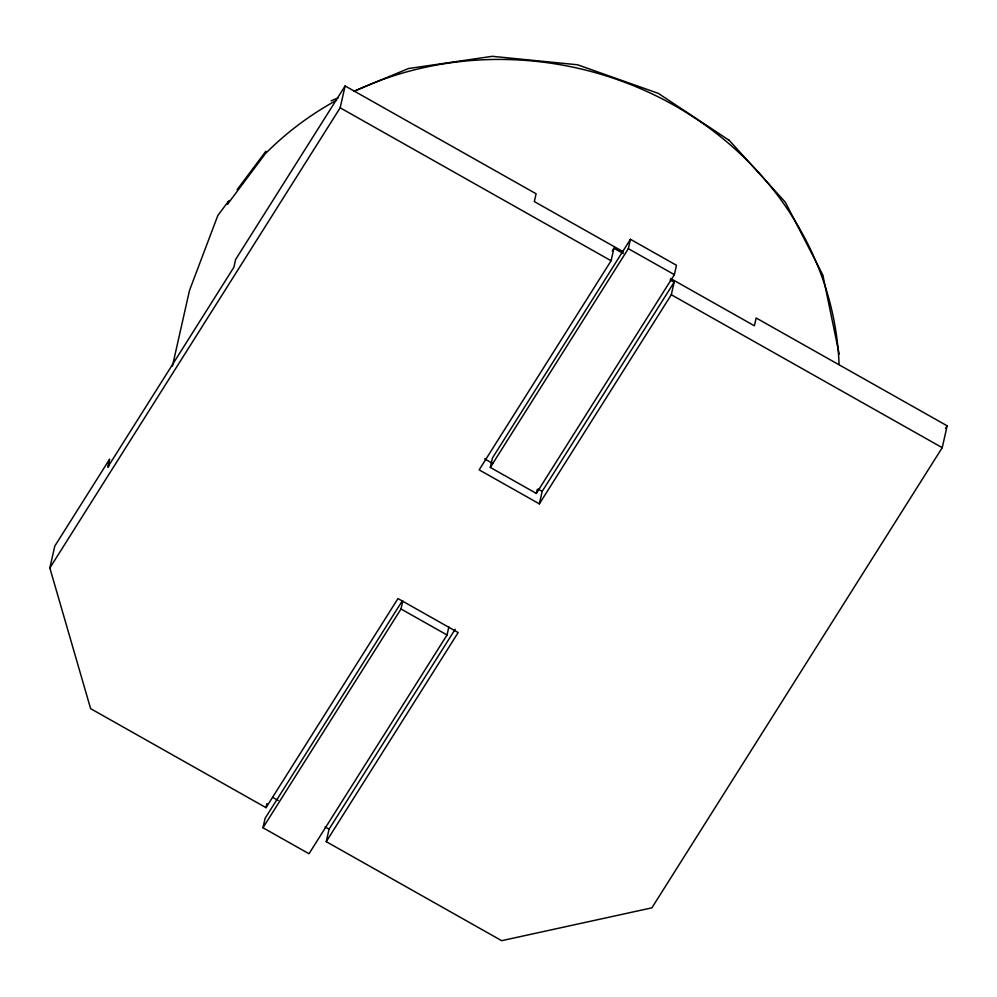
<?xml version="1.0" encoding="UTF-8"?>
<svg xmlns="http://www.w3.org/2000/svg" width="997" height="997" viewBox="0 0 997 997"><rect width="100%" height="100%" fill="white"/><g stroke="black" fill="none" stroke-linecap="round" stroke-linejoin="round"><path stroke-width="1.5" d="M108.461 466.908L109.508 459.368L54.773 546.119L49.85 567.991L90.615 708.643L266.037 807.67L397.977 598.561L458.171 632.547L326.243 841.655L501.665 940.682L651.888 907.843L942.227 447.678L947.15 425.806L756.162 317.993L754.405 325.807L670.694 278.549M109.508 459.368L107.751 467.182L233.884 267.271L235.641 259.457L345.112 85.954L536.099 193.767L534.342 201.581L623.449 251.88M172.444 366.086L189.492 290.463L217.832 215.489L228.251 201.568M49.85 567.991L340.176 107.813L345.112 85.954M266.037 807.67L266.972 803.507M448.849 626.951L447.03 634.977L309.008 853.744L262.971 827.759L265.077 818.387L402.277 600.929M326.243 841.655L329.06 829.168L455.18 629.257M262.971 827.759L400.993 608.993L402.8 600.954M490.312 467.431L492.418 458.059L630.44 239.292L676.477 265.289L674.371 274.649L536.349 493.428L490.312 467.431L628.334 248.664L630.44 239.292M536.349 493.428L537.246 489.402M623.275 253.55L613.915 248.253L611.099 260.753L479.158 469.874L539.365 503.859L542.181 491.359L674.122 282.251L670.109 279.983M539.365 503.859L671.305 294.738L674.122 282.251M612.258 250.895L613.915 248.253M945.492 428.436L947.15 425.806M237.099 189.717L265.863 151.245M331.041 100.859L338.17 97.88M353.848 91.338L408.421 68.544L492.294 56.318L577.5 64.768L658.219 93.332L729.243 140.365M628.334 248.664L674.371 274.649M340.176 107.813L611.099 260.753M671.305 294.738L942.227 447.678M484.654 458.882L492.68 463.418M538.168 489.091L542.181 491.359M400.993 608.993L447.03 634.977M272.866 797.45L278.213 800.466M325.047 826.899L329.06 829.168M728.969 140.054L785.312 202.192L822.724 274.823M822.936 275.521L839.175 354.097M229.559 200.534A16.388 6.082 32.2 0 0 227.939 202.316L227.503 204.285L265.127 153.937A329.671 303.462 12.7 0 1 336.562 100.261M354.446 91.188A329.671 303.462 12.7 0 1 839.075 364.64"/></g></svg>
